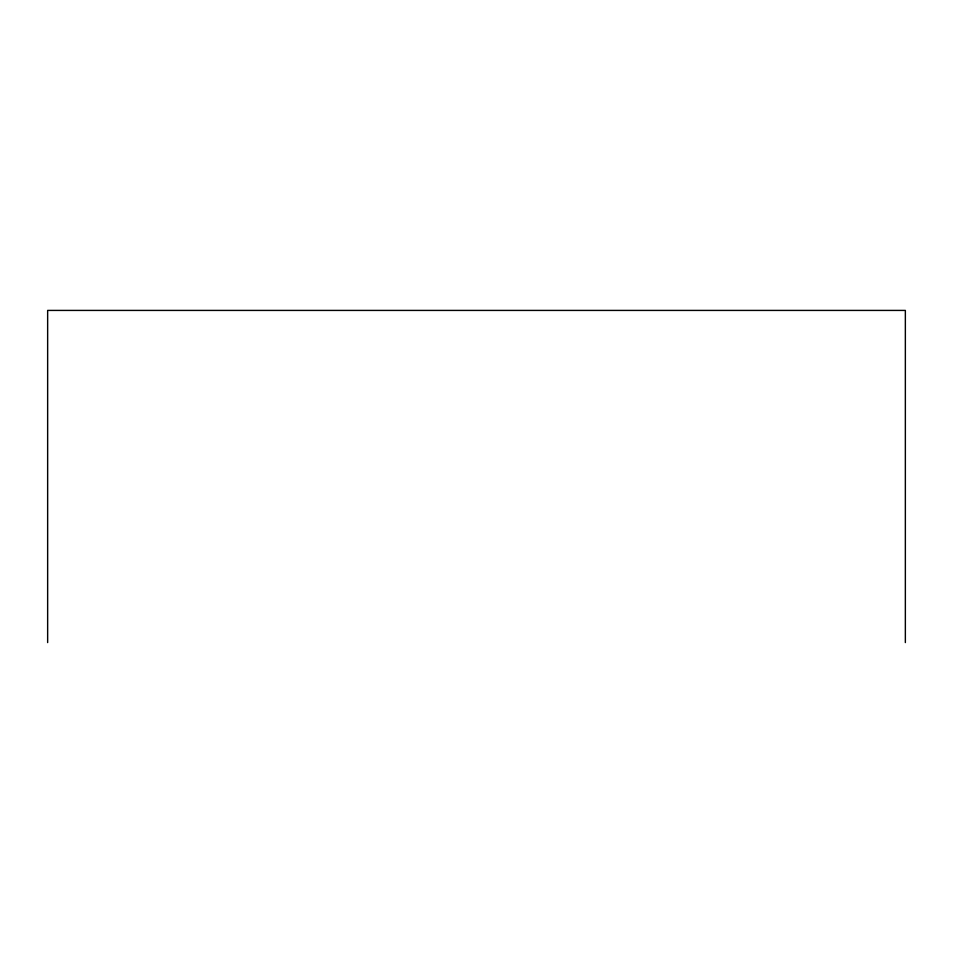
<?xml version="1.0" encoding="UTF-8"?>
<svg xmlns="http://www.w3.org/2000/svg" width="953" height="953" viewBox="0 0 953 953"><rect width="100%" height="100%" fill="white"/><g stroke="black" fill="none" stroke-linecap="round" stroke-linejoin="round"><path stroke-width="1.43" d="M905.35 642.584L905.35 310.416L47.65 310.416L47.65 642.584"/></g></svg>
